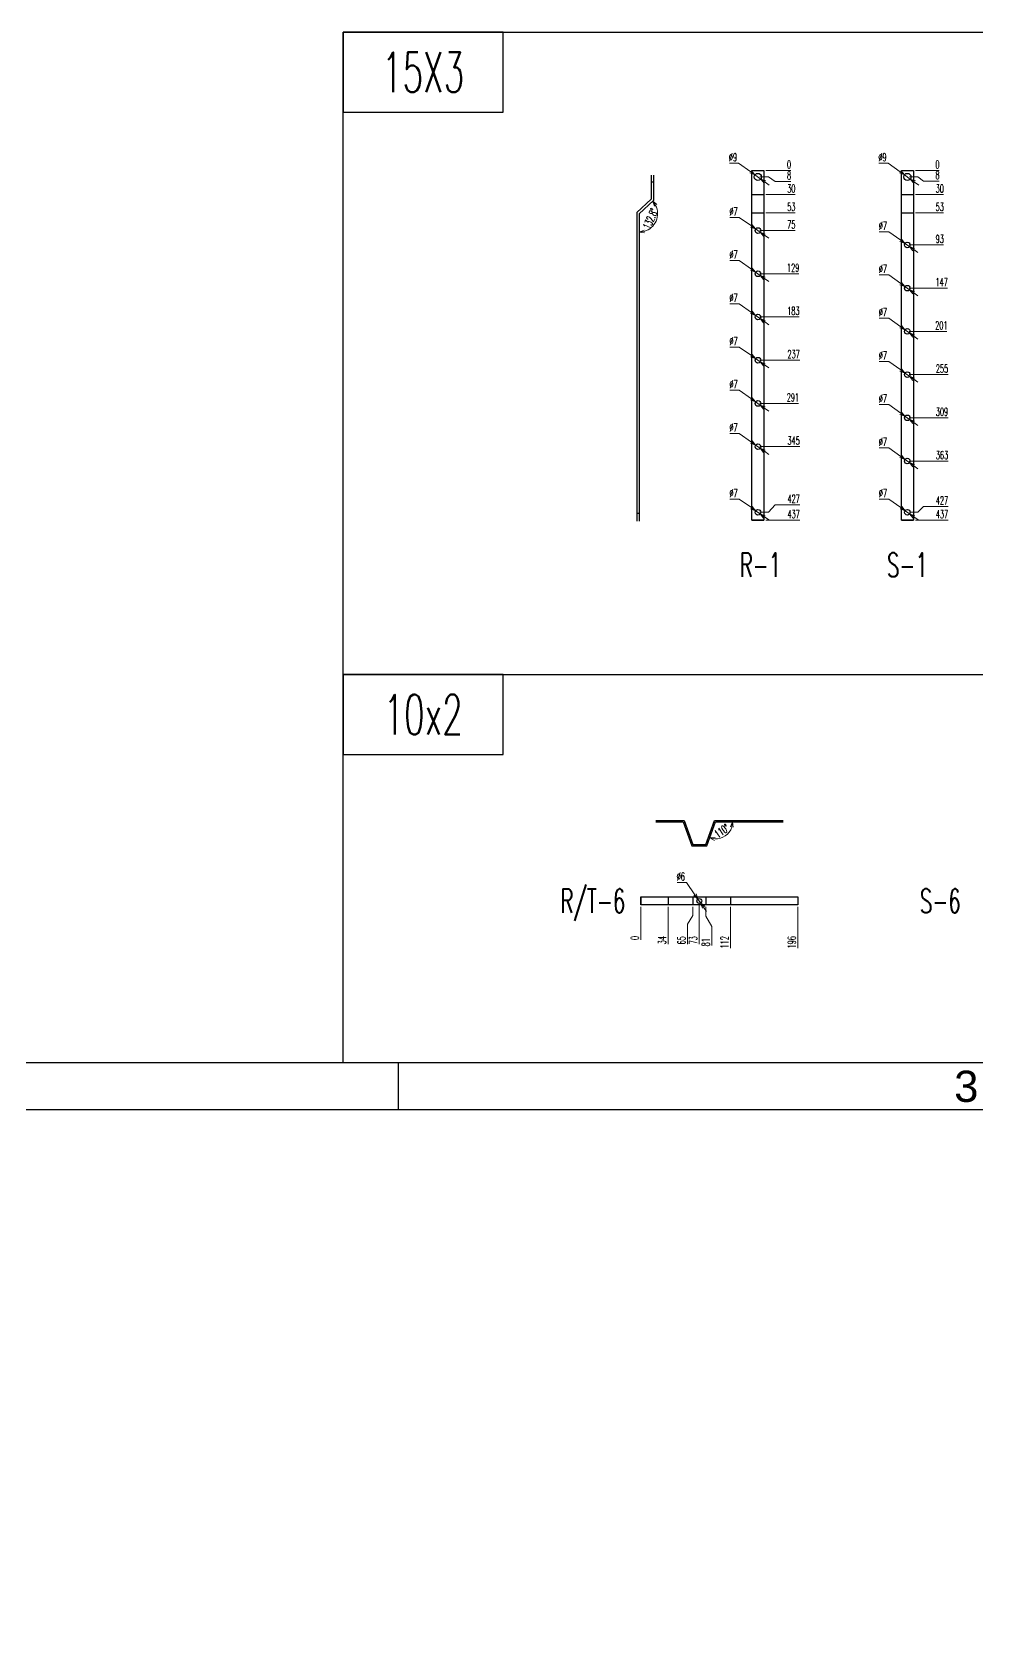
# Model space of a CAD drawing. Header units: millimetres. Extents: x 28713 to 59118, y -54378 to -19615.
# Drawn here: x 36312 to 37492, y -51009 to -48995 of the extents above; entities that cross this region are included whole.
import ezdxf
from ezdxf.enums import TextEntityAlignment as Align

# ---------------------------------------------------------------- set-up
doc = ezdxf.new("R2010")
doc.units = ezdxf.units.MM
doc.header["$LTSCALE"] = 3
doc.layers.add('@.TEXT', color=7, linetype='Continuous')
doc.layers.add('@.VISIBLE', color=7, linetype='Continuous')
doc.styles.add('Ann_w01', font='romans.shx', dxfattribs={"width": 0.6, "bigfont": 'chineset.shx'})
doc.styles.add('Arial', font='arial.ttf')
doc.dimstyles.new('Dim 01_SC05', dxfattribs={"dimscale": 5, "dimtxt": 2, "dimasz": 1.3, "dimexe": 0.5, "dimexo": 0.5, "dimgap": 0.5, "dimtad": 1, "dimtoh": 1, "dimdec": 1, "dimzin": 12, "dimdsep": 46, "dimtxsty": 'Ann_w01', "dimblk": 'OPEN30', "dimcen": 1.5, "dimclrd": 6, "dimclre": 6, "dimclrt": 3, "dimadec": 1, "dimazin": 3, "dimtm": 1e-09, "dimtfac": 1, "dimtdec": 1, "dimtmove": 0, "dimatfit": 3, "dimldrblk": 'OPEN30', "dimfxl": 1, "dimtolj": 1, "dimlwd": 20, "dimlwe": 20, "dimarcsym": 0})

# ---------------------------------------------------------------- blocks, each defined once
blk = doc.blocks.new('KHUNG BAN VE (Made by Tung)')
at = {"layer": '@.VISIBLE', "color": 8}
blk.add_line((148.5, 207), (148.5, 210), dxfattribs=at)
for points in [[(0, 0), (297, 0), (297, 210), (0, 210)], [(3, 3), (294, 3), (294, 207), (3, 207)]]:
    blk.add_lwpolyline(points, close=True, dxfattribs=at)
at = {"layer": '@.TEXT', "color": 1, "style": 'Arial'}
blk.add_text('3', height=2, dxfattribs=at).set_placement((184.875, 208.5), align=Align.MIDDLE_CENTER)
for tag, height, p in [('DESIGNER_NAME', 2, (38, 15.5)), ('PROJECT_CODE', 2, (258.5, 15.5)), ('SCALE', 2, (289, 15.5)), ('APPROVED_NAME', 2, (38, 10.5)), ('CUSTOMER_NAME', 2, (258.5, 10.5)), ('PAGE', 2, (289, 10.5)), ('DRAWING_NAME', 4, (173, 8)), ('TOTAL', 2, (289, 5.5))]:
    blk.add_attdef(tag, text='', height=height, dxfattribs=at).set_placement(p, align=Align.MIDDLE_CENTER)
blk = doc.blocks.new('*D1248')
at = {"color": 6, "lineweight": 20, "transparency": 16777216}
blk.add_line((37228.3, -49605), (37270.6, -49605), dxfattribs=at)
at = {"layer": 'Defpoints', "color": 0, "transparency": 16777216}
for p in [(37218.3, -49168), (37225.8, -49605), (37252.7, -49605)]:
    blk.add_point(p, dxfattribs=at)
at = {"color": 3, "transparency": 16777216, "insert": (37262.9, -49597.5), "char_height": 10, "attachment_point": 5, "style": 'Ann_w01'}
blk.add_mtext('\\A1;437', dxfattribs=at)
blk = doc.blocks.new('_Open30')
at = {"color": 0, "linetype": 'ByBlock', "lineweight": -2}
for p, q in [((-1, 0.27), (0, 0)), ((0, 0), (-1, -0.27)), ((0, 0), (-1, 0))]:
    blk.add_line(p, q, dxfattribs=at)
blk = doc.blocks.new('*D1249')
at = {"color": 6, "lineweight": 20, "transparency": 16777216}
for p, q in [((37231.3, -49595), (37239.7, -49585.7)), ((37239.7, -49585.7), (37270.6, -49585.7)), ((37220.8, -49595), (37231.3, -49595))]:
    blk.add_line(p, q, dxfattribs=at)
at = {"layer": 'Defpoints', "color": 0, "transparency": 16777216}
for p in [(37218.3, -49168), (37252.7, -49585.7), (37218.3, -49595)]:
    blk.add_point(p, dxfattribs=at)
at = {"color": 3, "transparency": 16777216, "insert": (37262.9, -49578.2), "char_height": 10, "attachment_point": 5, "style": 'Ann_w01'}
blk.add_mtext('\\A1;427', dxfattribs=at)
blk = doc.blocks.new('*D1250')
at = {"color": 6, "lineweight": 20, "transparency": 16777216}
blk.add_line((37220.8, -49513), (37270.6, -49513), dxfattribs=at)
at = {"layer": 'Defpoints', "color": 0, "transparency": 16777216}
for p in [(37218.3, -49168), (37218.3, -49513), (37252.7, -49513)]:
    blk.add_point(p, dxfattribs=at)
at = {"color": 3, "transparency": 16777216, "insert": (37262.9, -49505.5), "char_height": 10, "attachment_point": 5, "style": 'Ann_w01'}
blk.add_mtext('\\A1;345', dxfattribs=at)
blk = doc.blocks.new('*D1251')
at = {"color": 6, "lineweight": 20, "transparency": 16777216}
blk.add_line((37220.8, -49459), (37268.9, -49459), dxfattribs=at)
at = {"layer": 'Defpoints', "color": 0, "transparency": 16777216}
for p in [(37218.3, -49168), (37218.3, -49459), (37252.7, -49459)]:
    blk.add_point(p, dxfattribs=at)
at = {"color": 3, "transparency": 16777216, "insert": (37262, -49451.5), "char_height": 10, "attachment_point": 5, "style": 'Ann_w01'}
blk.add_mtext('\\A1;291', dxfattribs=at)
blk = doc.blocks.new('*D1252')
at = {"color": 6, "lineweight": 20, "transparency": 16777216}
blk.add_line((37220.8, -49405), (37270.6, -49405), dxfattribs=at)
at = {"layer": 'Defpoints', "color": 0, "transparency": 16777216}
for p in [(37218.3, -49168), (37218.3, -49405), (37252.7, -49405)]:
    blk.add_point(p, dxfattribs=at)
at = {"color": 3, "transparency": 16777216, "insert": (37262.9, -49397.5), "char_height": 10, "attachment_point": 5, "style": 'Ann_w01'}
blk.add_mtext('\\A1;237', dxfattribs=at)
blk = doc.blocks.new('*D1253')
at = {"color": 6, "lineweight": 20, "transparency": 16777216}
blk.add_line((37220.8, -49351), (37269.7, -49351), dxfattribs=at)
at = {"layer": 'Defpoints', "color": 0, "transparency": 16777216}
for p in [(37218.3, -49168), (37218.3, -49351), (37252.7, -49351)]:
    blk.add_point(p, dxfattribs=at)
at = {"color": 3, "transparency": 16777216, "insert": (37262.5, -49343.5), "char_height": 10, "attachment_point": 5, "style": 'Ann_w01'}
blk.add_mtext('\\A1;183', dxfattribs=at)
blk = doc.blocks.new('*D1254')
at = {"color": 6, "lineweight": 20, "transparency": 16777216}
blk.add_line((37220.8, -49297), (37269.5, -49297), dxfattribs=at)
at = {"layer": 'Defpoints', "color": 0, "transparency": 16777216}
for p in [(37218.3, -49168), (37218.3, -49297), (37252.7, -49297)]:
    blk.add_point(p, dxfattribs=at)
at = {"color": 3, "transparency": 16777216, "insert": (37262.3, -49289.5), "char_height": 10, "attachment_point": 5, "style": 'Ann_w01'}
blk.add_mtext('\\A1;129', dxfattribs=at)
blk = doc.blocks.new('*D1255')
at = {"color": 6, "lineweight": 20, "transparency": 16777216}
blk.add_line((37220.8, -49243), (37264.9, -49243), dxfattribs=at)
at = {"layer": 'Defpoints', "color": 0, "transparency": 16777216}
for p in [(37218.3, -49168), (37218.3, -49243), (37252.7, -49243)]:
    blk.add_point(p, dxfattribs=at)
at = {"color": 3, "transparency": 16777216, "insert": (37260, -49235.5), "char_height": 10, "attachment_point": 5, "style": 'Ann_w01'}
blk.add_mtext('\\A1;75', dxfattribs=at)
blk = doc.blocks.new('*D1256')
at = {"color": 6, "lineweight": 20, "transparency": 16777216}
blk.add_line((37228.3, -49221), (37264.9, -49221), dxfattribs=at)
at = {"layer": 'Defpoints', "color": 0, "transparency": 16777216}
for p in [(37218.3, -49168), (37225.8, -49221), (37252.7, -49221)]:
    blk.add_point(p, dxfattribs=at)
at = {"color": 3, "transparency": 16777216, "insert": (37260, -49213.5), "char_height": 10, "attachment_point": 5, "style": 'Ann_w01'}
blk.add_mtext('\\A1;53', dxfattribs=at)
blk = doc.blocks.new('*D1257')
at = {"color": 6, "lineweight": 20, "transparency": 16777216}
blk.add_line((37228.3, -49198), (37264.9, -49198), dxfattribs=at)
at = {"layer": 'Defpoints', "color": 0, "transparency": 16777216}
for p in [(37218.3, -49168), (37225.8, -49198), (37252.7, -49198)]:
    blk.add_point(p, dxfattribs=at)
at = {"color": 3, "transparency": 16777216, "insert": (37260, -49190.5), "char_height": 10, "attachment_point": 5, "style": 'Ann_w01'}
blk.add_mtext('\\A1;30', dxfattribs=at)
blk = doc.blocks.new('*D1258')
at = {"color": 6, "lineweight": 20, "transparency": 16777216}
for p, q in [((37220.8, -49176), (37231.3, -49176)), ((37231.3, -49176), (37239.7, -49181.6)), ((37239.7, -49181.6), (37259.2, -49181.6))]:
    blk.add_line(p, q, dxfattribs=at)
at = {"layer": 'Defpoints', "color": 0, "transparency": 16777216}
for p in [(37218.3, -49168), (37218.3, -49176), (37252.7, -49181.6)]:
    blk.add_point(p, dxfattribs=at)
at = {"color": 3, "transparency": 16777216, "insert": (37257.2, -49174.1), "char_height": 10, "attachment_point": 5, "style": 'Ann_w01'}
blk.add_mtext('\\A1;8', dxfattribs=at)
blk = doc.blocks.new('*D1259')
at = {"color": 6, "lineweight": 20, "transparency": 16777216}
blk.add_line((37228.3, -49168), (37259.2, -49168), dxfattribs=at)
at = {"layer": 'Defpoints', "color": 0, "transparency": 16777216}
for p in [(37218.3, -49168), (37225.8, -49168), (37252.7, -49168)]:
    blk.add_point(p, dxfattribs=at)
at = {"color": 3, "transparency": 16777216, "insert": (37257.2, -49160.5), "char_height": 10, "attachment_point": 5, "style": 'Ann_w01'}
blk.add_mtext('\\A1;0', dxfattribs=at)
blk = doc.blocks.new('*D1260')
at = {"color": 6, "lineweight": 20, "transparency": 16777216}
blk.add_line((37415, -49605), (37456, -49605), dxfattribs=at)
at = {"layer": 'Defpoints', "color": 0, "transparency": 16777216}
for p in [(37405, -49168), (37412.5, -49605), (37438, -49605)]:
    blk.add_point(p, dxfattribs=at)
at = {"color": 3, "transparency": 16777216, "insert": (37448.2, -49597.5), "char_height": 10, "attachment_point": 5, "style": 'Ann_w01'}
blk.add_mtext('\\A1;437', dxfattribs=at)
blk = doc.blocks.new('*D1261')
at = {"color": 6, "lineweight": 20, "transparency": 16777216}
for p, q in [((37418, -49595), (37425, -49587.7)), ((37425, -49587.7), (37456, -49587.7)), ((37407.5, -49595), (37418, -49595))]:
    blk.add_line(p, q, dxfattribs=at)
at = {"layer": 'Defpoints', "color": 0, "transparency": 16777216}
for p in [(37405, -49168), (37438, -49587.7), (37405, -49595)]:
    blk.add_point(p, dxfattribs=at)
at = {"color": 3, "transparency": 16777216, "insert": (37448.2, -49580.2), "char_height": 10, "attachment_point": 5, "style": 'Ann_w01'}
blk.add_mtext('\\A1;427', dxfattribs=at)
blk = doc.blocks.new('*D1262')
at = {"color": 6, "lineweight": 20, "transparency": 16777216}
blk.add_line((37407.3, -49531), (37456, -49531), dxfattribs=at)
at = {"layer": 'Defpoints', "color": 0, "transparency": 16777216}
for p in [(37405, -49168), (37404.8, -49531), (37438, -49531)]:
    blk.add_point(p, dxfattribs=at)
at = {"color": 3, "transparency": 16777216, "insert": (37448.2, -49523.5), "char_height": 10, "attachment_point": 5, "style": 'Ann_w01'}
blk.add_mtext('\\A1;363', dxfattribs=at)
blk = doc.blocks.new('*D1263')
at = {"color": 6, "lineweight": 20, "transparency": 16777216}
blk.add_line((37407.3, -49477), (37455.7, -49477), dxfattribs=at)
at = {"layer": 'Defpoints', "color": 0, "transparency": 16777216}
for p in [(37405, -49168), (37404.8, -49477), (37438, -49477)]:
    blk.add_point(p, dxfattribs=at)
at = {"color": 3, "transparency": 16777216, "insert": (37448.1, -49469.5), "char_height": 10, "attachment_point": 5, "style": 'Ann_w01'}
blk.add_mtext('\\A1;309', dxfattribs=at)
blk = doc.blocks.new('*D1264')
at = {"color": 6, "lineweight": 20, "transparency": 16777216}
blk.add_line((37407.3, -49423), (37456, -49423), dxfattribs=at)
at = {"layer": 'Defpoints', "color": 0, "transparency": 16777216}
for p in [(37405, -49168), (37404.8, -49423), (37438, -49423)]:
    blk.add_point(p, dxfattribs=at)
at = {"color": 3, "transparency": 16777216, "insert": (37448.2, -49415.5), "char_height": 10, "attachment_point": 5, "style": 'Ann_w01'}
blk.add_mtext('\\A1;255', dxfattribs=at)
blk = doc.blocks.new('*D1265')
at = {"color": 6, "lineweight": 20, "transparency": 16777216}
blk.add_line((37407.3, -49369), (37454.2, -49369), dxfattribs=at)
at = {"layer": 'Defpoints', "color": 0, "transparency": 16777216}
for p in [(37405, -49168), (37404.8, -49369), (37438, -49369)]:
    blk.add_point(p, dxfattribs=at)
at = {"color": 3, "transparency": 16777216, "insert": (37447.4, -49361.5), "char_height": 10, "attachment_point": 5, "style": 'Ann_w01'}
blk.add_mtext('\\A1;201', dxfattribs=at)
blk = doc.blocks.new('*D1266')
at = {"color": 6, "lineweight": 20, "transparency": 16777216}
blk.add_line((37407.3, -49315), (37455.1, -49315), dxfattribs=at)
at = {"layer": 'Defpoints', "color": 0, "transparency": 16777216}
for p in [(37405, -49168), (37404.8, -49315), (37438, -49315)]:
    blk.add_point(p, dxfattribs=at)
at = {"color": 3, "transparency": 16777216, "insert": (37447.8, -49307.5), "char_height": 10, "attachment_point": 5, "style": 'Ann_w01'}
blk.add_mtext('\\A1;147', dxfattribs=at)
blk = doc.blocks.new('*D1267')
at = {"color": 6, "lineweight": 20, "transparency": 16777216}
blk.add_line((37407.3, -49261), (37450.2, -49261), dxfattribs=at)
at = {"layer": 'Defpoints', "color": 0, "transparency": 16777216}
for p in [(37405, -49168), (37404.8, -49261), (37438, -49261)]:
    blk.add_point(p, dxfattribs=at)
at = {"color": 3, "transparency": 16777216, "insert": (37445.4, -49253.5), "char_height": 10, "attachment_point": 5, "style": 'Ann_w01'}
blk.add_mtext('\\A1;93', dxfattribs=at)
blk = doc.blocks.new('*D1268')
at = {"color": 6, "lineweight": 20, "transparency": 16777216}
blk.add_line((37415, -49221), (37450.2, -49221), dxfattribs=at)
at = {"layer": 'Defpoints', "color": 0, "transparency": 16777216}
for p in [(37405, -49168), (37412.5, -49221), (37438, -49221)]:
    blk.add_point(p, dxfattribs=at)
at = {"color": 3, "transparency": 16777216, "insert": (37445.4, -49213.5), "char_height": 10, "attachment_point": 5, "style": 'Ann_w01'}
blk.add_mtext('\\A1;53', dxfattribs=at)
blk = doc.blocks.new('*D1269')
at = {"color": 6, "lineweight": 20, "transparency": 16777216}
blk.add_line((37415, -49198), (37450.2, -49198), dxfattribs=at)
at = {"layer": 'Defpoints', "color": 0, "transparency": 16777216}
for p in [(37405, -49168), (37412.5, -49198), (37438, -49198)]:
    blk.add_point(p, dxfattribs=at)
at = {"color": 3, "transparency": 16777216, "insert": (37445.4, -49190.5), "char_height": 10, "attachment_point": 5, "style": 'Ann_w01'}
blk.add_mtext('\\A1;30', dxfattribs=at)
blk = doc.blocks.new('*D1270')
at = {"color": 6, "lineweight": 20, "transparency": 16777216}
for p, q in [((37407.5, -49176), (37418, -49176)), ((37418, -49176), (37425, -49181.2)), ((37425, -49181.2), (37444.5, -49181.2))]:
    blk.add_line(p, q, dxfattribs=at)
at = {"layer": 'Defpoints', "color": 0, "transparency": 16777216}
for p in [(37405, -49168), (37405, -49176), (37438, -49181.2)]:
    blk.add_point(p, dxfattribs=at)
at = {"color": 3, "transparency": 16777216, "insert": (37442.5, -49173.7), "char_height": 10, "attachment_point": 5, "style": 'Ann_w01'}
blk.add_mtext('\\A1;8', dxfattribs=at)
blk = doc.blocks.new('*D1271')
at = {"color": 6, "lineweight": 20, "transparency": 16777216}
blk.add_line((37415, -49168), (37444.5, -49168), dxfattribs=at)
at = {"layer": 'Defpoints', "color": 0, "transparency": 16777216}
for p in [(37405, -49168), (37412.5, -49168), (37438, -49168)]:
    blk.add_point(p, dxfattribs=at)
at = {"color": 3, "transparency": 16777216, "insert": (37442.5, -49160.5), "char_height": 10, "attachment_point": 5, "style": 'Ann_w01'}
blk.add_mtext('\\A1;0', dxfattribs=at)
blk = doc.blocks.new('*D1293')
at = {"color": 6, "lineweight": 20, "transparency": 16777216}
for p, q in [((37369.6, -49514.5), (37381.6, -49514.5)), ((37381.6, -49514.5), (37396.6, -49525.2)), ((37407.6, -49533), (37401.9, -49529)), ((37412.9, -49536.8), (37418.2, -49540.6))]:
    blk.add_line(p, q, dxfattribs=at)
at = {"layer": 'Defpoints', "color": 0, "transparency": 16777216}
for p in [(37401.9, -49529), (37407.6, -49533)]:
    blk.add_point(p, dxfattribs=at)
at = {"color": 6, "lineweight": 20, "transparency": 16777216, "xscale": 6.5, "yscale": 6.5, "zscale": 6.5}
for p, rotation in [((37401.9, -49529), 324.6217888934189), ((37407.6, -49533), 144.6217888934189)]:
    blk.add_blockref('_Open30', p, dxfattribs=dict(at, rotation=rotation))
at = {"color": 3, "transparency": 16777216, "insert": (37374.3, -49507), "char_height": 10, "attachment_point": 5, "style": 'Ann_w01'}
blk.add_mtext('\\A1;∅7', dxfattribs=at)
blk = doc.blocks.new('*D1294')
at = {"color": 6, "lineweight": 20, "transparency": 16777216}
for p, q in [((37369.6, -49460.5), (37381.6, -49460.5)), ((37381.6, -49460.5), (37396.6, -49471.2)), ((37407.6, -49479), (37401.9, -49475)), ((37412.9, -49482.8), (37418.2, -49486.6))]:
    blk.add_line(p, q, dxfattribs=at)
at = {"layer": 'Defpoints', "color": 0, "transparency": 16777216}
for p in [(37401.9, -49475), (37407.6, -49479)]:
    blk.add_point(p, dxfattribs=at)
at = {"color": 6, "lineweight": 20, "transparency": 16777216, "xscale": 6.5, "yscale": 6.5, "zscale": 6.5}
for p, rotation in [((37401.9, -49475), 324.621788893447), ((37407.6, -49479), 144.621788893447)]:
    blk.add_blockref('_Open30', p, dxfattribs=dict(at, rotation=rotation))
at = {"color": 3, "transparency": 16777216, "insert": (37374.3, -49453), "char_height": 10, "attachment_point": 5, "style": 'Ann_w01'}
blk.add_mtext('\\A1;∅7', dxfattribs=at)
blk = doc.blocks.new('*D1295')
at = {"color": 6, "lineweight": 20, "transparency": 16777216}
for p, q in [((37369.6, -49406.5), (37381.6, -49406.5)), ((37381.6, -49406.5), (37396.6, -49417.2)), ((37407.6, -49425), (37401.9, -49421)), ((37412.9, -49428.8), (37418.2, -49432.6))]:
    blk.add_line(p, q, dxfattribs=at)
at = {"layer": 'Defpoints', "color": 0, "transparency": 16777216}
for p in [(37401.9, -49421), (37407.6, -49425)]:
    blk.add_point(p, dxfattribs=at)
at = {"color": 6, "lineweight": 20, "transparency": 16777216, "xscale": 6.5, "yscale": 6.5, "zscale": 6.5}
for p, rotation in [((37401.9, -49421), 324.6217888936757), ((37407.6, -49425), 144.6217888936757)]:
    blk.add_blockref('_Open30', p, dxfattribs=dict(at, rotation=rotation))
at = {"color": 3, "transparency": 16777216, "insert": (37374.3, -49399), "char_height": 10, "attachment_point": 5, "style": 'Ann_w01'}
blk.add_mtext('\\A1;∅7', dxfattribs=at)
blk = doc.blocks.new('*D1296')
at = {"color": 6, "lineweight": 20, "transparency": 16777216}
for p, q in [((37369.6, -49352.5), (37381.6, -49352.5)), ((37381.6, -49352.5), (37396.6, -49363.2)), ((37407.6, -49371), (37401.9, -49367)), ((37412.9, -49374.8), (37418.2, -49378.6))]:
    blk.add_line(p, q, dxfattribs=at)
at = {"layer": 'Defpoints', "color": 0, "transparency": 16777216}
for p in [(37401.9, -49367), (37407.6, -49371)]:
    blk.add_point(p, dxfattribs=at)
at = {"color": 6, "lineweight": 20, "transparency": 16777216, "xscale": 6.5, "yscale": 6.5, "zscale": 6.5}
for p, rotation in [((37401.9, -49367), 324.621788893447), ((37407.6, -49371), 144.621788893447)]:
    blk.add_blockref('_Open30', p, dxfattribs=dict(at, rotation=rotation))
at = {"color": 3, "transparency": 16777216, "insert": (37374.3, -49345), "char_height": 10, "attachment_point": 5, "style": 'Ann_w01'}
blk.add_mtext('\\A1;∅7', dxfattribs=at)
blk = doc.blocks.new('*D1297')
at = {"color": 6, "lineweight": 20, "transparency": 16777216}
for p, q in [((37369.6, -49298.5), (37381.6, -49298.5)), ((37381.6, -49298.5), (37396.6, -49309.2)), ((37407.6, -49317), (37401.9, -49313)), ((37412.9, -49320.8), (37418.2, -49324.6))]:
    blk.add_line(p, q, dxfattribs=at)
at = {"layer": 'Defpoints', "color": 0, "transparency": 16777216}
for p in [(37401.9, -49313), (37407.6, -49317)]:
    blk.add_point(p, dxfattribs=at)
at = {"color": 6, "lineweight": 20, "transparency": 16777216, "xscale": 6.5, "yscale": 6.5, "zscale": 6.5}
for p, rotation in [((37401.9, -49313), 324.6217888935441), ((37407.6, -49317), 144.6217888935441)]:
    blk.add_blockref('_Open30', p, dxfattribs=dict(at, rotation=rotation))
at = {"color": 3, "transparency": 16777216, "insert": (37374.3, -49291), "char_height": 10, "attachment_point": 5, "style": 'Ann_w01'}
blk.add_mtext('\\A1;∅7', dxfattribs=at)
blk = doc.blocks.new('*D1298')
at = {"color": 6, "lineweight": 20, "transparency": 16777216}
for p, q in [((37369.6, -49244.5), (37381.6, -49244.5)), ((37381.6, -49244.5), (37396.6, -49255.2)), ((37407.6, -49263), (37401.9, -49259)), ((37412.9, -49266.8), (37418.2, -49270.6))]:
    blk.add_line(p, q, dxfattribs=at)
at = {"layer": 'Defpoints', "color": 0, "transparency": 16777216}
for p in [(37401.9, -49259), (37407.6, -49263)]:
    blk.add_point(p, dxfattribs=at)
at = {"color": 6, "lineweight": 20, "transparency": 16777216, "xscale": 6.5, "yscale": 6.5, "zscale": 6.5}
for p, rotation in [((37401.9, -49259), 324.6217888936131), ((37407.6, -49263), 144.6217888936131)]:
    blk.add_blockref('_Open30', p, dxfattribs=dict(at, rotation=rotation))
at = {"color": 3, "transparency": 16777216, "insert": (37374.3, -49237), "char_height": 10, "attachment_point": 5, "style": 'Ann_w01'}
blk.add_mtext('\\A1;∅7', dxfattribs=at)
blk = doc.blocks.new('*D1301')
at = {"color": 6, "lineweight": 20, "transparency": 16777216}
for p, q in [((37369.3, -49158.9), (37380.9, -49158.9)), ((37380.9, -49158.9), (37396, -49169.7)), ((37408.6, -49178.6), (37401.3, -49173.4)), ((37413.9, -49182.4), (37419.2, -49186.2))]:
    blk.add_line(p, q, dxfattribs=at)
at = {"layer": 'Defpoints', "color": 0, "transparency": 16777216}
for p in [(37401.3, -49173.4), (37408.6, -49178.6)]:
    blk.add_point(p, dxfattribs=at)
at = {"color": 6, "lineweight": 20, "transparency": 16777216, "xscale": 6.5, "yscale": 6.5, "zscale": 6.5}
for p, rotation in [((37401.3, -49173.4), 324.6217888935349), ((37408.6, -49178.6), 144.6217888935349)]:
    blk.add_blockref('_Open30', p, dxfattribs=dict(at, rotation=rotation))
at = {"color": 3, "transparency": 16777216, "insert": (37373.8, -49151.4), "char_height": 10, "attachment_point": 5, "style": 'Ann_w01'}
blk.add_mtext('\\A1;∅9', dxfattribs=at)
blk = doc.blocks.new('*D1302')
at = {"color": 6, "lineweight": 20, "transparency": 16777216}
for p, q in [((37369.8, -49578.5), (37381.7, -49578.5)), ((37381.7, -49578.5), (37396.8, -49589.2)), ((37407.8, -49597), (37402.1, -49593)), ((37413.1, -49600.8), (37418.4, -49604.6))]:
    blk.add_line(p, q, dxfattribs=at)
at = {"layer": 'Defpoints', "color": 0, "transparency": 16777216}
for p in [(37402.1, -49593), (37407.8, -49597)]:
    blk.add_point(p, dxfattribs=at)
at = {"color": 6, "lineweight": 20, "transparency": 16777216, "xscale": 6.5, "yscale": 6.5, "zscale": 6.5}
for p, rotation in [((37402.1, -49593), 324.6217888934548), ((37407.8, -49597), 144.6217888934548)]:
    blk.add_blockref('_Open30', p, dxfattribs=dict(at, rotation=rotation))
at = {"color": 3, "transparency": 16777216, "insert": (37374.5, -49571), "char_height": 10, "attachment_point": 5, "style": 'Ann_w01'}
blk.add_mtext('\\A1;∅7', dxfattribs=at)
blk = doc.blocks.new('*D1303')
at = {"color": 6, "lineweight": 20, "transparency": 16777216}
for p, q in [((37183.1, -49496.5), (37195, -49496.5)), ((37195, -49496.5), (37210.1, -49507.2)), ((37221.1, -49515), (37215.4, -49511)), ((37226.4, -49518.8), (37231.7, -49522.6))]:
    blk.add_line(p, q, dxfattribs=at)
at = {"layer": 'Defpoints', "color": 0, "transparency": 16777216}
for p in [(37215.4, -49511), (37221.1, -49515)]:
    blk.add_point(p, dxfattribs=at)
at = {"color": 6, "lineweight": 20, "transparency": 16777216, "xscale": 6.5, "yscale": 6.5, "zscale": 6.5}
for p, rotation in [((37215.4, -49511), 324.6217888935646), ((37221.1, -49515), 144.6217888935646)]:
    blk.add_blockref('_Open30', p, dxfattribs=dict(at, rotation=rotation))
at = {"color": 3, "transparency": 16777216, "insert": (37187.8, -49489), "char_height": 10, "attachment_point": 5, "style": 'Ann_w01'}
blk.add_mtext('\\A1;∅7', dxfattribs=at)
blk = doc.blocks.new('*D1304')
at = {"color": 6, "lineweight": 20, "transparency": 16777216}
for p, q in [((37183.1, -49442.5), (37195, -49442.5)), ((37195, -49442.5), (37210.1, -49453.2)), ((37221.1, -49461), (37215.4, -49457)), ((37226.4, -49464.8), (37231.7, -49468.6))]:
    blk.add_line(p, q, dxfattribs=at)
at = {"layer": 'Defpoints', "color": 0, "transparency": 16777216}
for p in [(37215.4, -49457), (37221.1, -49461)]:
    blk.add_point(p, dxfattribs=at)
at = {"color": 6, "lineweight": 20, "transparency": 16777216, "xscale": 6.5, "yscale": 6.5, "zscale": 6.5}
for p, rotation in [((37215.4, -49457), 324.6217888934548), ((37221.1, -49461), 144.6217888934548)]:
    blk.add_blockref('_Open30', p, dxfattribs=dict(at, rotation=rotation))
at = {"color": 3, "transparency": 16777216, "insert": (37187.8, -49435), "char_height": 10, "attachment_point": 5, "style": 'Ann_w01'}
blk.add_mtext('\\A1;∅7', dxfattribs=at)
blk = doc.blocks.new('*D1305')
at = {"color": 6, "lineweight": 20, "transparency": 16777216}
for p, q in [((37183.1, -49388.5), (37195, -49388.5)), ((37195, -49388.5), (37210.1, -49399.2)), ((37221.1, -49407), (37215.4, -49403)), ((37226.4, -49410.8), (37231.7, -49414.6))]:
    blk.add_line(p, q, dxfattribs=at)
at = {"layer": 'Defpoints', "color": 0, "transparency": 16777216}
for p in [(37215.4, -49403), (37221.1, -49407)]:
    blk.add_point(p, dxfattribs=at)
at = {"color": 6, "lineweight": 20, "transparency": 16777216, "xscale": 6.5, "yscale": 6.5, "zscale": 6.5}
for p, rotation in [((37215.4, -49403), 324.6217888934674), ((37221.1, -49407), 144.6217888934674)]:
    blk.add_blockref('_Open30', p, dxfattribs=dict(at, rotation=rotation))
at = {"color": 3, "transparency": 16777216, "insert": (37187.8, -49381), "char_height": 10, "attachment_point": 5, "style": 'Ann_w01'}
blk.add_mtext('\\A1;∅7', dxfattribs=at)
blk = doc.blocks.new('*D1306')
at = {"color": 6, "lineweight": 20, "transparency": 16777216}
for p, q in [((37183.1, -49334.5), (37195, -49334.5)), ((37195, -49334.5), (37210.1, -49345.2)), ((37221.1, -49353), (37215.4, -49349)), ((37226.4, -49356.8), (37231.7, -49360.6))]:
    blk.add_line(p, q, dxfattribs=at)
at = {"layer": 'Defpoints', "color": 0, "transparency": 16777216}
for p in [(37215.4, -49349), (37221.1, -49353)]:
    blk.add_point(p, dxfattribs=at)
at = {"color": 6, "lineweight": 20, "transparency": 16777216, "xscale": 6.5, "yscale": 6.5, "zscale": 6.5}
for p, rotation in [((37215.4, -49349), 324.6217888933155), ((37221.1, -49353), 144.6217888933154)]:
    blk.add_blockref('_Open30', p, dxfattribs=dict(at, rotation=rotation))
at = {"color": 3, "transparency": 16777216, "insert": (37187.8, -49327), "char_height": 10, "attachment_point": 5, "style": 'Ann_w01'}
blk.add_mtext('\\A1;∅7', dxfattribs=at)
blk = doc.blocks.new('*D1307')
at = {"color": 6, "lineweight": 20, "transparency": 16777216}
for p, q in [((37183.1, -49280.5), (37195, -49280.5)), ((37195, -49280.5), (37210.1, -49291.2)), ((37221.1, -49299), (37215.4, -49295)), ((37226.4, -49302.8), (37231.7, -49306.6))]:
    blk.add_line(p, q, dxfattribs=at)
at = {"layer": 'Defpoints', "color": 0, "transparency": 16777216}
for p in [(37215.4, -49295), (37221.1, -49299)]:
    blk.add_point(p, dxfattribs=at)
at = {"color": 6, "lineweight": 20, "transparency": 16777216, "xscale": 6.5, "yscale": 6.5, "zscale": 6.5}
for p, rotation in [((37215.4, -49295), 324.6217888935301), ((37221.1, -49299), 144.6217888935301)]:
    blk.add_blockref('_Open30', p, dxfattribs=dict(at, rotation=rotation))
at = {"color": 3, "transparency": 16777216, "insert": (37187.8, -49273), "char_height": 10, "attachment_point": 5, "style": 'Ann_w01'}
blk.add_mtext('\\A1;∅7', dxfattribs=at)
blk = doc.blocks.new('*D1308')
at = {"color": 6, "lineweight": 20, "transparency": 16777216}
for p, q in [((37183.1, -49226.5), (37195, -49226.5)), ((37195, -49226.5), (37210.1, -49237.2)), ((37221.1, -49245), (37215.4, -49241)), ((37226.4, -49248.8), (37231.7, -49252.6))]:
    blk.add_line(p, q, dxfattribs=at)
at = {"layer": 'Defpoints', "color": 0, "transparency": 16777216}
for p in [(37215.4, -49241), (37221.1, -49245)]:
    blk.add_point(p, dxfattribs=at)
at = {"color": 6, "lineweight": 20, "transparency": 16777216, "xscale": 6.5, "yscale": 6.5, "zscale": 6.5}
for p, rotation in [((37215.4, -49241), 324.6217888935927), ((37221.1, -49245), 144.6217888935927)]:
    blk.add_blockref('_Open30', p, dxfattribs=dict(at, rotation=rotation))
at = {"color": 3, "transparency": 16777216, "insert": (37187.8, -49219), "char_height": 10, "attachment_point": 5, "style": 'Ann_w01'}
blk.add_mtext('\\A1;∅7', dxfattribs=at)
blk = doc.blocks.new('*D1309')
at = {"color": 6, "lineweight": 20, "transparency": 16777216}
for p, q in [((37182.6, -49158.9), (37194.2, -49158.9)), ((37194.2, -49158.9), (37209.3, -49169.7)), ((37221.9, -49178.6), (37214.6, -49173.4)), ((37227.2, -49182.4), (37232.5, -49186.2))]:
    blk.add_line(p, q, dxfattribs=at)
at = {"layer": 'Defpoints', "color": 0, "transparency": 16777216}
for p in [(37214.6, -49173.4), (37221.9, -49178.6)]:
    blk.add_point(p, dxfattribs=at)
at = {"color": 6, "lineweight": 20, "transparency": 16777216, "xscale": 6.5, "yscale": 6.5, "zscale": 6.5}
for p, rotation in [((37214.6, -49173.4), 324.6217888934058), ((37221.9, -49178.6), 144.6217888934057)]:
    blk.add_blockref('_Open30', p, dxfattribs=dict(at, rotation=rotation))
at = {"color": 3, "transparency": 16777216, "insert": (37187.1, -49151.4), "char_height": 10, "attachment_point": 5, "style": 'Ann_w01'}
blk.add_mtext('\\A1;∅9', dxfattribs=at)
blk = doc.blocks.new('*D1310')
at = {"color": 6, "lineweight": 20, "transparency": 16777216}
for p, q in [((37183.1, -49578.5), (37195, -49578.5)), ((37195, -49578.5), (37210.1, -49589.2)), ((37221.1, -49597), (37215.4, -49593)), ((37226.4, -49600.8), (37231.7, -49604.6))]:
    blk.add_line(p, q, dxfattribs=at)
at = {"layer": 'Defpoints', "color": 0, "transparency": 16777216}
for p in [(37215.4, -49593), (37221.1, -49597)]:
    blk.add_point(p, dxfattribs=at)
at = {"color": 6, "lineweight": 20, "transparency": 16777216, "xscale": 6.5, "yscale": 6.5, "zscale": 6.5}
for p, rotation in [((37215.4, -49593), 324.6217888934956), ((37221.1, -49597), 144.6217888934956)]:
    blk.add_blockref('_Open30', p, dxfattribs=dict(at, rotation=rotation))
at = {"color": 3, "transparency": 16777216, "insert": (37187.8, -49571), "char_height": 10, "attachment_point": 5, "style": 'Ann_w01'}
blk.add_mtext('\\A1;∅7', dxfattribs=at)
blk = doc.blocks.new('*D1311')
at = {"color": 6, "lineweight": 20, "transparency": 16777216}
blk.add_line((37072, -50088.1), (37072, -50129), dxfattribs=at)
at = {"layer": 'Defpoints', "color": 0, "transparency": 16777216}
for p in [(37072, -50080.6), (37072, -50085.6), (37072, -50122.5)]:
    blk.add_point(p, dxfattribs=at)
at = {"color": 3, "transparency": 16777216, "insert": (37064.5, -50127), "char_height": 10, "attachment_point": 5, "rotation": 90, "style": 'Ann_w01'}
blk.add_mtext('\\A1;0', dxfattribs=at)
blk = doc.blocks.new('*D1312')
at = {"color": 6, "lineweight": 20, "transparency": 16777216}
blk.add_line((37106, -50088.1), (37106, -50134.7), dxfattribs=at)
at = {"layer": 'Defpoints', "color": 0, "transparency": 16777216}
for p in [(37072, -50080.6), (37106, -50085.6), (37106, -50122.2)]:
    blk.add_point(p, dxfattribs=at)
at = {"color": 3, "transparency": 16777216, "insert": (37098.5, -50129.7), "char_height": 10, "attachment_point": 5, "rotation": 90, "style": 'Ann_w01'}
blk.add_mtext('\\A1;34', dxfattribs=at)
blk = doc.blocks.new('*D1313')
at = {"color": 6, "lineweight": 20, "transparency": 16777216}
for p, q in [((37137, -50088.1), (37137, -50098.6)), ((37137, -50098.6), (37130.2, -50109.6)), ((37130.2, -50109.6), (37130.2, -50134.5))]:
    blk.add_line(p, q, dxfattribs=at)
at = {"layer": 'Defpoints', "color": 0, "transparency": 16777216}
for p in [(37072, -50080.6), (37137, -50085.6), (37130.2, -50122.6)]:
    blk.add_point(p, dxfattribs=at)
at = {"color": 3, "transparency": 16777216, "insert": (37122.7, -50129.8), "char_height": 10, "attachment_point": 5, "rotation": 90, "style": 'Ann_w01'}
blk.add_mtext('\\A1;65', dxfattribs=at)
blk = doc.blocks.new('*D1314')
at = {"color": 6, "lineweight": 20, "transparency": 16777216}
blk.add_line((37145, -50083.1), (37145, -50134.7), dxfattribs=at)
at = {"layer": 'Defpoints', "color": 0, "transparency": 16777216}
for p in [(37072, -50080.6), (37145, -50080.6), (37145, -50122.5)]:
    blk.add_point(p, dxfattribs=at)
at = {"color": 3, "transparency": 16777216, "insert": (37137.5, -50129.8), "char_height": 10, "attachment_point": 5, "rotation": 90, "style": 'Ann_w01'}
blk.add_mtext('\\A1;73', dxfattribs=at)
blk = doc.blocks.new('*D1315')
at = {"color": 6, "lineweight": 20, "transparency": 16777216}
for p, q in [((37153, -50088.1), (37153, -50099.7)), ((37153, -50099.7), (37160.6, -50112.7)), ((37160.6, -50112.7), (37160.6, -50136.2))]:
    blk.add_line(p, q, dxfattribs=at)
at = {"layer": 'Defpoints', "color": 0, "transparency": 16777216}
for p in [(37072, -50080.6), (37153, -50085.6), (37160.6, -50125.7)]:
    blk.add_point(p, dxfattribs=at)
at = {"color": 3, "transparency": 16777216, "insert": (37153.1, -50132.2), "char_height": 10, "attachment_point": 5, "rotation": 90, "style": 'Ann_w01'}
blk.add_mtext('\\A1;81', dxfattribs=at)
blk = doc.blocks.new('*D1316')
at = {"color": 6, "lineweight": 20, "transparency": 16777216}
blk.add_line((37184, -50088.1), (37184, -50139.5), dxfattribs=at)
at = {"layer": 'Defpoints', "color": 0, "transparency": 16777216}
for p in [(37072, -50080.6), (37184, -50085.6), (37184, -50122.5)]:
    blk.add_point(p, dxfattribs=at)
at = {"color": 3, "transparency": 16777216, "insert": (37176.5, -50132.2), "char_height": 10, "attachment_point": 5, "rotation": 90, "style": 'Ann_w01'}
blk.add_mtext('\\A1;112', dxfattribs=at)
blk = doc.blocks.new('*D1317')
at = {"color": 6, "lineweight": 20, "transparency": 16777216}
blk.add_line((37268, -50088.1), (37268, -50139.5), dxfattribs=at)
at = {"layer": 'Defpoints', "color": 0, "transparency": 16777216}
for p in [(37072, -50080.6), (37268, -50085.6), (37268, -50122.5)]:
    blk.add_point(p, dxfattribs=at)
at = {"color": 3, "transparency": 16777216, "insert": (37260.5, -50132.2), "char_height": 10, "attachment_point": 5, "rotation": 90, "style": 'Ann_w01'}
blk.add_mtext('\\A1;196', dxfattribs=at)
blk = doc.blocks.new('*D1318')
at = {"color": 6, "lineweight": 20, "transparency": 16777216}
for p, q in [((37117.2, -50057.6), (37129.1, -50057.6)), ((37129.1, -50057.6), (37139.6, -50072.8)), ((37146.7, -50083.1), (37143.3, -50078.2)), ((37150.4, -50088.5), (37154.1, -50093.8))]:
    blk.add_line(p, q, dxfattribs=at)
at = {"layer": 'Defpoints', "color": 0, "transparency": 16777216}
for p in [(37143.3, -50078.2), (37146.7, -50083.1)]:
    blk.add_point(p, dxfattribs=at)
at = {"color": 6, "lineweight": 20, "transparency": 16777216, "xscale": 6.5, "yscale": 6.5, "zscale": 6.5}
for p, rotation in [((37143.3, -50078.2), 304.6520225405482), ((37146.7, -50083.1), 124.6520225405481)]:
    blk.add_blockref('_Open30', p, dxfattribs=dict(at, rotation=rotation))
at = {"color": 3, "transparency": 16777216, "insert": (37121.9, -50050.1), "char_height": 10, "attachment_point": 5, "style": 'Ann_w01'}
blk.add_mtext('\\A1;∅6', dxfattribs=at)
blk = doc.blocks.new('*D1388')
at = {"color": 6, "lineweight": 20, "transparency": 16777216}
blk.add_arc((37069.9, -49221.9), 23, 286.2203, 26.6154, dxfattribs=at)
at = {"layer": 'Defpoints', "color": 0, "transparency": 16777216}
for p in [(37087.9, -49205.3), (37069.9, -49221.9), (37069.9, -49221.9), (37086, -49238.4), (37069.9, -49605.9)]:
    blk.add_point(p, dxfattribs=at)
at = {"color": 6, "lineweight": 20, "transparency": 16777216, "xscale": 6.5, "yscale": 6.5, "zscale": 6.5}
for p, rotation in [((37086.8, -49206.3), 124.7256155550611), ((37069.9, -49245), 188.1101666581562)]:
    blk.add_blockref('_Open30', p, dxfattribs=dict(at, rotation=rotation))
at = {"color": 3, "transparency": 16777216, "insert": (37084.1, -49228.2), "char_height": 10, "attachment_point": 5, "rotation": 66.4179, "style": 'Ann_w01'}
blk.add_mtext('\\A1;132.8°', dxfattribs=at)
blk = doc.blocks.new('*D1389')
at = {"color": 6, "lineweight": 20, "transparency": 16777216}
blk.add_arc((37165.3, -49981.9), 21.3, 267.5856, 342.4144, dxfattribs=at)
at = {"layer": 'Defpoints', "color": 0, "transparency": 16777216}
for p in [(37165.3, -49981.9), (37165.3, -49981.9), (37249.7, -49981.9), (37154.4, -50011.9), (37171.4, -50002.3)]:
    blk.add_point(p, dxfattribs=at)
at = {"color": 6, "lineweight": 20, "transparency": 16777216, "xscale": 6.5, "yscale": 6.5, "zscale": 6.5}
for p, rotation in [((37186.6, -49981.9), 81.20719314266677), ((37158.1, -50001.9), 168.792806857345)]:
    blk.add_blockref('_Open30', p, dxfattribs=dict(at, rotation=rotation))
at = {"color": 3, "transparency": 16777216, "insert": (37173.2, -49993.2), "char_height": 10, "attachment_point": 5, "rotation": 35, "style": 'Ann_w01'}
blk.add_mtext('\\A1;110°', dxfattribs=at)

msp = doc.modelspace()

# ---------------------------------------------------------------- linework, layer by layer
for p, q in [((37084.9, -49181.94), (37087.9, -49181.94)), ((37066.9, -49595.94), (37069.9, -49595.94)), ((36700.11, -49797.79), (38672.33, -49797.79))]:
    msp.add_line(p, q)
at = {"color": 1}
for p, q in [((37145.01, -50009.93), (37145.01, -50011.93)), ((37072.01, -50075.64), (37072.01, -50085.64))]:
    msp.add_line(p, q, dxfattribs=at)
for points in [[(36700.11, -48995.21), (38672.33, -48995.21), (38672.33, -50282.92), (36700.11, -50282.92)], [(36700.11, -49095.21), (36900.11, -49095.21), (36900.11, -48995.21), (36700.11, -48995.21)], [(36700.11, -49897.79), (36900.11, -49897.79), (36900.11, -49797.79), (36700.11, -49797.79)]]:
    msp.add_lwpolyline(points, close=True)
for points in [[(37084.9, -49173.94), (37084.9, -49203.94), (37066.9, -49220.63), (37066.9, -49605.94)], [(37087.9, -49173.94), (37087.9, -49205.25), (37069.9, -49221.94), (37069.9, -49605.94)], [(37090.77, -49979.93), (37126.09, -49979.93), (37137.01, -50009.93), (37153.01, -50009.93), (37163.93, -49979.93), (37249.68, -49979.93)], [(37090.77, -49981.93), (37124.69, -49981.93), (37135.61, -50011.93), (37154.41, -50011.93), (37165.33, -49981.93), (37249.68, -49981.93)]]:
    msp.add_lwpolyline(points, dxfattribs=at)
for points in [[(37072.01, -50075.64), (37106.01, -50075.64), (37106.01, -50085.64), (37072.01, -50085.64)], [(37072.01, -50075.64), (37137.01, -50075.64), (37137.01, -50085.64), (37072.01, -50085.64)], [(37072.01, -50075.64), (37153.01, -50075.64), (37153.01, -50085.64), (37072.01, -50085.64)], [(37072.01, -50075.64), (37184.01, -50075.64), (37184.01, -50085.64), (37072.01, -50085.64)], [(37072.01, -50075.64), (37268.01, -50075.64), (37268.01, -50085.64), (37072.01, -50085.64)]]:
    msp.add_lwpolyline(points, close=True, dxfattribs=at)
msp.add_circle((37145.01, -50080.64), 3, dxfattribs=at)
at = {"layer": '@.VISIBLE', "color": 1}
msp.add_line((37210.76, -49605.02), (37225.76, -49605.02), dxfattribs=at)
at = {"layer": '@.VISIBLE', "color": 2}
msp.add_line((37397.46, -49605.02), (37412.46, -49605.02), dxfattribs=at)
at = {"layer": '@.VISIBLE', "color": 1}
for points in [[(37210.76, -49605.02), (37210.76, -49168.02), (37225.76, -49168.02), (37225.76, -49605.02)], [(37210.76, -49605.02), (37210.76, -49198.02), (37225.76, -49198.02), (37225.76, -49605.02)], [(37210.76, -49605.02), (37210.76, -49221.02), (37225.76, -49221.02), (37225.76, -49605.02)]]:
    msp.add_lwpolyline(points, close=True, dxfattribs=at)
at = {"layer": '@.VISIBLE', "color": 2}
for points in [[(37397.46, -49605.02), (37397.46, -49168.02), (37412.46, -49168.02), (37412.46, -49605.02)], [(37397.46, -49605.02), (37397.46, -49198.02), (37412.46, -49198.02), (37412.46, -49605.02)], [(37397.46, -49605.02), (37397.46, -49221.02), (37412.46, -49221.02), (37412.46, -49605.02)]]:
    msp.add_lwpolyline(points, close=True, dxfattribs=at)
at = {"layer": '@.VISIBLE', "color": 1}
for centre, radius in [((37218.26, -49176.02), 4.5), ((37218.26, -49243.02), 3.5), ((37218.26, -49297.02), 3.5), ((37218.26, -49351.02), 3.5), ((37218.26, -49405.02), 3.5), ((37218.26, -49459.02), 3.5), ((37218.26, -49513.02), 3.5), ((37218.26, -49595.02), 3.5)]:
    msp.add_circle(centre, radius, dxfattribs=at)
at = {"layer": '@.VISIBLE', "color": 2}
for centre, radius in [((37404.96, -49176.02), 4.5), ((37404.8, -49261.02), 3.5), ((37404.8, -49315.02), 3.5), ((37404.8, -49369.02), 3.5), ((37404.8, -49423.02), 3.5), ((37404.8, -49477.02), 3.5), ((37404.8, -49531.02), 3.5), ((37404.96, -49595.02), 3.5)]:
    msp.add_circle(centre, radius, dxfattribs=at)

# ---------------------------------------------------------------- block references
at = {"layer": '@.VISIBLE', "xscale": 19.5, "yscale": 19.5, "zscale": 19.5}
msp.add_blockref('KHUNG BAN VE (Made by Tung)', (33873.47, -54377.92), dxfattribs=at)

# ---------------------------------------------------------------- texts
at = {"color": 1, "style": 'Ann_w01', "width": 0.6}
for s, p in [('15X3', (36800.11, -49045.21)), ('10x2', (36800.11, -49847.79))]:
    msp.add_text(s, height=50, dxfattribs=at).set_placement(p, align=Align.MIDDLE_CENTER)
at = {"style": 'Ann_w01', "width": 0.6}
for s, p in [('R-1', (37221.31, -49660.81)), ('S-1', (37404.96, -49660.81)), ('R/T-6', (37012.01, -50080.64)), ('S-6', (37445.98, -50080.64))]:
    msp.add_text(s, height=30, dxfattribs=at).set_placement(p, align=Align.MIDDLE_CENTER)

# ---------------------------------------------------------------- dimensions: what is measured, and where the dimension line sits
for p1, p2, picture, middle in [((37221.93, -49178.63), (37214.59, -49173.42), '*D1309', (37187.14, -49158.94)), ((37408.63, -49178.63), (37401.29, -49173.42), '*D1301', (37373.84, -49158.94)), ((37221.12, -49245.05), (37215.41, -49241), '*D1308', (37187.81, -49226.52)), ((37407.65, -49263.05), (37401.94, -49259), '*D1298', (37374.34, -49244.52)), ((37221.12, -49299.05), (37215.41, -49295), '*D1307', (37187.81, -49280.52)), ((37407.65, -49317.05), (37401.94, -49313), '*D1297', (37374.34, -49298.52)), ((37221.12, -49353.05), (37215.41, -49349), '*D1306', (37187.81, -49334.52)), ((37407.65, -49371.05), (37401.94, -49367), '*D1296', (37374.34, -49352.52)), ((37221.12, -49407.05), (37215.41, -49403), '*D1305', (37187.81, -49388.52)), ((37407.65, -49425.05), (37401.94, -49421), '*D1295', (37374.34, -49406.52)), ((37221.12, -49461.05), (37215.41, -49457), '*D1304', (37187.81, -49442.52)), ((37407.65, -49479.05), (37401.94, -49475), '*D1294', (37374.34, -49460.52)), ((37221.12, -49515.05), (37215.41, -49511), '*D1303', (37187.81, -49496.52)), ((37407.65, -49533.05), (37401.94, -49529), '*D1293', (37374.34, -49514.52)), ((37221.12, -49597.05), (37215.41, -49593), '*D1310', (37187.81, -49578.52)), ((37407.82, -49597.05), (37402.11, -49593), '*D1302', (37374.51, -49578.52))]:
    dim = msp.add_diameter_dim_2p(p1=p1, p2=p2, dimstyle='Dim 01_SC05')
    dim.commit()
    dim.dimension.update_dxf_attribs({"geometry": picture, "text_midpoint": middle, "dimtype": 163})
for feature_location, offset, origin, picture, middle in [((37225.7627983, -49168.02297091), (26.90308476, 0), (37218.2627983, -49168.02297091), '*D1259', (37257.16588306, -49160.52297091)), ((37218.26, -49176.02), (34.4, -5.53), (37218.26, -49168.02), '*D1258', (37257.17, -49174.05)), ((37225.76, -49605.02), (26.9, 0), (37218.26, -49168.02), '*D1248', (37262.88, -49597.52)), ((37218.26, -49595.02), (34.4, 9.37), (37218.26, -49168.02), '*D1249', (37262.88, -49578.15)), ((37218.26, -49513.02), (34.4, 0), (37218.26, -49168.02), '*D1250', (37262.88, -49505.52)), ((37218.26, -49459.02), (34.4, 0), (37218.26, -49168.02), '*D1251', (37262.02, -49451.52)), ((37218.26, -49405.02), (34.4, 0), (37218.26, -49168.02), '*D1252', (37262.88, -49397.52)), ((37218.26, -49351.02), (34.4, 0), (37218.26, -49168.02), '*D1253', (37262.45, -49343.52)), ((37218.26, -49297.02), (34.4, 0), (37218.26, -49168.02), '*D1254', (37262.31, -49289.52)), ((37218.26, -49243.02), (34.4, 0), (37218.26, -49168.02), '*D1255', (37260.02, -49235.52)), ((37225.76, -49221.02), (26.9, 0), (37218.26, -49168.02), '*D1256', (37260.02, -49213.52)), ((37225.76, -49198.02), (26.9, 0), (37218.26, -49168.02), '*D1257', (37260.02, -49190.52)), ((37404.8, -49531.02), (33.24, 0), (37404.96, -49168.02), '*D1262', (37448.25, -49523.52)), ((37404.8, -49477.02), (33.24, 0), (37404.96, -49168.02), '*D1263', (37448.11, -49469.52)), ((37404.8, -49423.02), (33.24, 0), (37404.96, -49168.02), '*D1264', (37448.25, -49415.52)), ((37404.8, -49369.02), (33.24, 0), (37404.96, -49168.02), '*D1265', (37447.39, -49361.52)), ((37404.8, -49315.02), (33.24, 0), (37404.96, -49168.02), '*D1266', (37447.82, -49307.52)), ((37404.8, -49261.02), (33.24, 0), (37404.96, -49168.02), '*D1267', (37445.39, -49253.52)), ((37412.46272009, -49168.02297091), (25.5724065, 0), (37404.96272009, -49168.02297091), '*D1271', (37442.53512659, -49160.52297091)), ((37404.96, -49176.02), (33.07, -5.18), (37404.96, -49168.02), '*D1270', (37442.54, -49173.71)), ((37412.46, -49605.02), (25.57, 0), (37404.96, -49168.02), '*D1260', (37448.25, -49597.52)), ((37404.96, -49595.02), (33.07, 7.36), (37404.96, -49168.02), '*D1261', (37448.25, -49580.17)), ((37412.46, -49221.02), (25.57, 0), (37404.96, -49168.02), '*D1268', (37445.39, -49213.52)), ((37412.46, -49198.02), (25.57, 0), (37404.96, -49168.02), '*D1269', (37445.39, -49190.52))]:
    dim = msp.add_ordinate_dim(feature_location=feature_location, offset=offset, dtype=0, origin=origin, dimstyle='Dim 01_SC05')
    dim.commit()
    dim.dimension.update_dxf_attribs({"geometry": picture, "text_midpoint": middle})
for base, line1, line2, picture, middle in [((37085.98, -49238.43), ((37069.9, -49221.94), (37069.9, -49605.94)), ((37087.9, -49205.25), (37069.9, -49221.94)), '*D1388', (37084.14, -49228.16)), ((37171.43, -50002.29), ((37165.33, -49981.93), (37249.68, -49981.93)), ((37154.41, -50011.93), (37165.33, -49981.93)), '*D1389', (37173.23, -49993.2))]:
    dim = msp.add_angular_dim_2l(base=base, line1=line1, line2=line2, dimstyle='Dim 01_SC05')
    dim.commit()
    dim.dimension.update_dxf_attribs({"geometry": picture, "text_midpoint": middle})
at = {"color": 1}
dim = msp.add_diameter_dim_2p(p1=(37146.72, -50083.11), p2=(37143.31, -50078.18), dimstyle='Dim 01_SC05', dxfattribs=at)
dim.commit()
dim.dimension.update_dxf_attribs({"geometry": '*D1318', "text_midpoint": (37121.88, -50057.61), "dimtype": 163})
for feature_location, offset, origin, picture, middle in [((37072.01283762, -50085.6437138), (0, -36.80945525), (37072.01283762, -50080.6437138), '*D1311', (37064.51283762, -50126.95316905)), ((37106.01, -50085.64), (0, -36.52), (37072.01, -50080.64), '*D1312', (37098.51, -50129.67)), ((37137.01, -50085.64), (-6.86, -36.95), (37072.01, -50080.64), '*D1313', (37122.65, -50129.81)), ((37145.01, -50080.64), (0, -41.81), (37072.01, -50080.64), '*D1314', (37137.51, -50129.81)), ((37153.01, -50085.64), (7.61, -40.1), (37072.01, -50080.64), '*D1315', (37153.12, -50132.24)), ((37184.01, -50085.64), (0, -36.81), (37072.01, -50080.64), '*D1316', (37176.51, -50132.24)), ((37268.01, -50085.64), (0, -36.81), (37072.01, -50080.64), '*D1317', (37260.51, -50132.24))]:
    dim = msp.add_ordinate_dim(feature_location=feature_location, offset=offset, dtype=1, origin=origin, dimstyle='Dim 01_SC05', dxfattribs=at)
    dim.commit()
    dim.dimension.update_dxf_attribs({"geometry": picture, "text_midpoint": middle})

doc.saveas('drawing.dxf')
